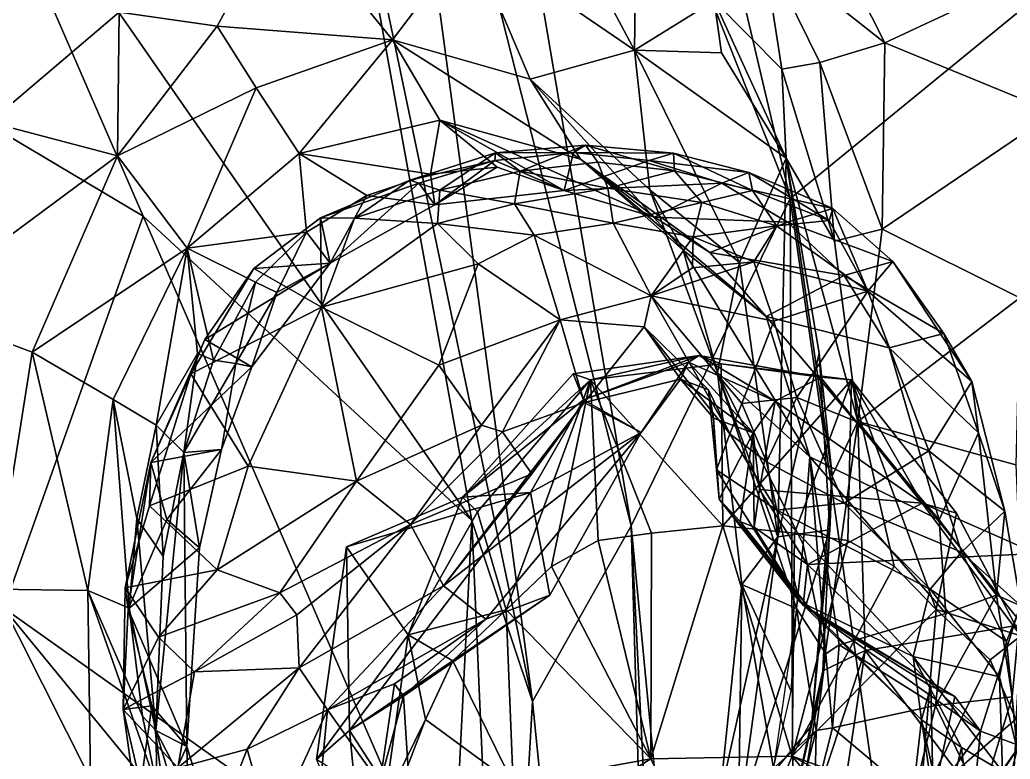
# Model space of a CAD drawing. Extents: x -0.26 to 0.26, y -1.1 to 1.11.
# Drawn here: x -0.1791 to -0.0739, y -0.3245 to -0.246 of the extents above; entities that cross this region are included whole.
import ezdxf

# ---------------------------------------------------------------- set-up
doc = ezdxf.new("R2010")
doc.units = 0
doc.layers.add('ZEBRA$LWO', color=1, linetype='CONTINUOUS')

msp = doc.modelspace()

# ---------------------------------------------------------------- linework, layer by layer
at = {"layer": 'ZEBRA$LWO'}
for points in [[(-0.1259, -0.14325, 1.35387), (-0.13713, -0.1644, 1.34112), (-0.09725, -0.26495, 1.44835)], [(-0.1259, -0.14325, 1.35387), (-0.09725, -0.26495, 1.44835), (-0.06775, -0.24082, 1.46957)], [(-0.13713, -0.1644, 1.34112), (-0.14169, -0.19145, 1.33136), (-0.11416, -0.29972, 1.4309)], [(-0.13713, -0.1644, 1.34112), (-0.11416, -0.29972, 1.4309), (-0.09725, -0.26495, 1.44835)], [(-0.14169, -0.19145, 1.33136), (-0.14702, -0.21157, 1.31313), (-0.12464, -0.31839, 1.40426)], [(-0.14169, -0.19145, 1.33136), (-0.12464, -0.31839, 1.40426), (-0.11416, -0.29972, 1.4309)], [(-0.14702, -0.21157, 1.31313), (-0.18685, -0.21894, 1.29084), (-0.13109, -0.29916, 1.35952)], [(-0.14702, -0.21157, 1.31313), (-0.13109, -0.29916, 1.35952), (-0.12464, -0.31839, 1.40426)], [(-0.16602, -0.26683, 1.31209), (-0.18685, -0.21894, 1.29084), (-0.21158, -0.2397, 1.25019)], [(-0.18685, -0.21894, 1.29084), (-0.16602, -0.26683, 1.31209), (-0.13109, -0.29916, 1.35952)], [(-0.11379, -0.24917, 0.72144), (-0.13129, -0.23722, 0.71954), (-0.12416, -0.22975, 0.75515)], [(-0.12416, -0.22975, 0.75515), (-0.11359, -0.23335, 0.77129), (-0.11379, -0.24917, 0.72144)], [(-0.11359, -0.23335, 0.77129), (-0.10531, -0.24394, 0.77167), (-0.11379, -0.24917, 0.72144)], [(-0.15815, -0.24664, 0.6802), (-0.16857, -0.24516, 0.72947), (-0.15118, -0.23379, 0.72162)], [(-0.13952, -0.24808, 0.65098), (-0.15815, -0.24664, 0.6802), (-0.15118, -0.23379, 0.72162)], [(-0.13952, -0.24808, 0.65098), (-0.15118, -0.23379, 0.72162), (-0.13129, -0.23722, 0.71954)], [(-0.10014, -0.23818, 0.80098), (-0.09423, -0.23445, 0.81386), (-0.08718, -0.2484, 0.81565)], [(-0.09423, -0.23445, 0.81386), (-0.06714, -0.23901, 0.82995), (-0.08718, -0.2484, 0.81565)], [(-0.13129, -0.23722, 0.71954), (-0.12487, -0.25227, 0.64643), (-0.13952, -0.24808, 0.65098)], [(-0.12487, -0.25227, 0.64643), (-0.13129, -0.23722, 0.71954), (-0.11379, -0.24917, 0.72144)], [(-0.18191, -0.23843, 0.77244), (-0.16857, -0.24516, 0.72947), (-0.18236, -0.25684, 0.73417)], [(-0.10531, -0.24394, 0.77167), (-0.10014, -0.23818, 0.80098), (-0.09814, -0.25122, 0.78751)], [(-0.0941, -0.25049, 0.8024), (-0.10014, -0.23818, 0.80098), (-0.08718, -0.2484, 0.81565)], [(-0.10014, -0.23818, 0.80098), (-0.0941, -0.25049, 0.8024), (-0.09814, -0.25122, 0.78751)], [(-0.16602, -0.26683, 1.31209), (-0.21158, -0.2397, 1.25019), (-0.18084, -0.30849, 1.3135)], [(-0.06714, -0.23901, 0.82995), (-0.06913, -0.25581, 0.82866), (-0.08718, -0.2484, 0.81565)], [(-0.09725, -0.26495, 1.44835), (-0.06584, -0.48381, 1.64517), (-0.06775, -0.24082, 1.46957)], [(-0.10531, -0.24394, 0.77167), (-0.10454, -0.24945, 0.76048), (-0.11379, -0.24917, 0.72144)], [(-0.09767, -0.26066, 0.77508), (-0.10531, -0.24394, 0.77167), (-0.09814, -0.25122, 0.78751)], [(-0.09767, -0.26066, 0.77508), (-0.10454, -0.24945, 0.76048), (-0.10531, -0.24394, 0.77167)], [(-0.16874, -0.2604, 0.66781), (-0.18236, -0.25684, 0.73417), (-0.16857, -0.24516, 0.72947)], [(-0.16857, -0.24516, 0.72947), (-0.15815, -0.24664, 0.6802), (-0.16874, -0.2604, 0.66781)], [(-0.15815, -0.24664, 0.6802), (-0.15402, -0.25319, 0.64267), (-0.16874, -0.2604, 0.66781)], [(-0.15402, -0.25319, 0.64267), (-0.15815, -0.24664, 0.6802), (-0.13952, -0.24808, 0.65098)], [(-0.14943, -0.26016, 0.58884), (-0.15402, -0.25319, 0.64267), (-0.13952, -0.24808, 0.65098)], [(-0.13449, -0.25662, 0.5884), (-0.14943, -0.26016, 0.58884), (-0.13952, -0.24808, 0.65098)], [(-0.11954, -0.26077, 0.58486), (-0.13449, -0.25662, 0.5884), (-0.13952, -0.24808, 0.65098)], [(-0.12487, -0.25227, 0.64643), (-0.11954, -0.26077, 0.58486), (-0.13952, -0.24808, 0.65098)], [(-0.08748, -0.26821, 0.81025), (-0.0941, -0.25049, 0.8024), (-0.08718, -0.2484, 0.81565)], [(-0.06913, -0.25581, 0.82866), (-0.08748, -0.26821, 0.81025), (-0.08718, -0.2484, 0.81565)], [(-0.11216, -0.26401, 0.64503), (-0.12487, -0.25227, 0.64643), (-0.11379, -0.24917, 0.72144)], [(-0.11216, -0.26401, 0.64503), (-0.11379, -0.24917, 0.72144), (-0.10263, -0.27176, 0.72233)], [(-0.09767, -0.26066, 0.77508), (-0.10263, -0.27176, 0.72233), (-0.11379, -0.24917, 0.72144)], [(-0.10454, -0.24945, 0.76048), (-0.09767, -0.26066, 0.77508), (-0.11379, -0.24917, 0.72144)], [(-0.0941, -0.25049, 0.8024), (-0.09252, -0.26948, 0.79633), (-0.09814, -0.25122, 0.78751)], [(-0.0941, -0.25049, 0.8024), (-0.08748, -0.26821, 0.81025), (-0.09252, -0.26948, 0.79633)], [(-0.09252, -0.26948, 0.79633), (-0.09767, -0.26066, 0.77508), (-0.09814, -0.25122, 0.78751)], [(-0.12487, -0.25227, 0.64643), (-0.11216, -0.26401, 0.64503), (-0.10863, -0.27043, 0.58745)], [(-0.10863, -0.27043, 0.58745), (-0.11954, -0.26077, 0.58486), (-0.12487, -0.25227, 0.64643)], [(-0.16133, -0.27022, 0.59004), (-0.16874, -0.2604, 0.66781), (-0.15402, -0.25319, 0.64267)], [(-0.15402, -0.25319, 0.64267), (-0.14943, -0.26016, 0.58884), (-0.16133, -0.27022, 0.59004)], [(-0.08748, -0.26821, 0.81025), (-0.06913, -0.25581, 0.82866), (-0.07282, -0.2755, 0.82528)], [(-0.19052, -0.27652, 0.73907), (-0.18236, -0.25684, 0.73417), (-0.16874, -0.2604, 0.66781)], [(-0.13548, -0.26236, 0.51814), (-0.14943, -0.26016, 0.58884), (-0.13449, -0.25662, 0.5884)], [(-0.13548, -0.26236, 0.51814), (-0.13449, -0.25662, 0.5884), (-0.12838, -0.26161, 0.51801)], [(-0.12126, -0.26408, 0.50045), (-0.13449, -0.25662, 0.5884), (-0.11167, -0.26692, 0.49999)], [(-0.13449, -0.25662, 0.5884), (-0.12126, -0.26408, 0.50045), (-0.12838, -0.26161, 0.51801)], [(-0.13449, -0.25662, 0.5884), (-0.11954, -0.26077, 0.58486), (-0.11167, -0.26692, 0.49999)], [(-0.11899, -0.25928, 0.44601), (-0.12857, -0.26008, 0.44645), (-0.12026, -0.26007, 0.4721)], [(-0.12594, -0.26205, 0.42044), (-0.12857, -0.26008, 0.44645), (-0.11899, -0.25928, 0.44601)], [(-0.12594, -0.26205, 0.42044), (-0.11899, -0.25928, 0.44601), (-0.1177, -0.26109, 0.42005)], [(-0.10966, -0.26012, 0.44785), (-0.11899, -0.25928, 0.44601), (-0.12026, -0.26007, 0.4721)], [(-0.11899, -0.25928, 0.44601), (-0.10955, -0.262, 0.42168), (-0.1177, -0.26109, 0.42005)], [(-0.11899, -0.25928, 0.44601), (-0.10966, -0.26012, 0.44785), (-0.10955, -0.262, 0.42168)], [(-0.16874, -0.2604, 0.66781), (-0.17781, -0.28128, 0.67612), (-0.19052, -0.27652, 0.73907)], [(-0.17781, -0.28128, 0.67612), (-0.16874, -0.2604, 0.66781), (-0.16133, -0.27022, 0.59004)], [(-0.14943, -0.26016, 0.58884), (-0.14866, -0.26851, 0.51901), (-0.16133, -0.27022, 0.59004)], [(-0.14866, -0.26851, 0.51901), (-0.14943, -0.26016, 0.58884), (-0.14226, -0.26463, 0.51846)], [(-0.14943, -0.26016, 0.58884), (-0.13548, -0.26236, 0.51814), (-0.14226, -0.26463, 0.51846)], [(-0.13768, -0.263, 0.44768), (-0.12857, -0.26008, 0.44645), (-0.13448, -0.26405, 0.42115)], [(-0.13768, -0.263, 0.44768), (-0.12863, -0.26091, 0.47336), (-0.12857, -0.26008, 0.44645)], [(-0.12863, -0.26091, 0.47336), (-0.13768, -0.263, 0.44768), (-0.13673, -0.26333, 0.47455)], [(-0.135, -0.26563, 0.49999), (-0.12863, -0.26091, 0.47336), (-0.13673, -0.26333, 0.47455)], [(-0.12863, -0.26091, 0.47336), (-0.135, -0.26563, 0.49999), (-0.12126, -0.26408, 0.50045)], [(-0.12857, -0.26008, 0.44645), (-0.12594, -0.26205, 0.42044), (-0.13448, -0.26405, 0.42115)], [(-0.12857, -0.26008, 0.44645), (-0.12863, -0.26091, 0.47336), (-0.12026, -0.26007, 0.4721)], [(-0.12863, -0.26091, 0.47336), (-0.12126, -0.26408, 0.50045), (-0.12026, -0.26007, 0.4721)], [(-0.11662, -0.26386, 0.40627), (-0.12594, -0.26205, 0.42044), (-0.1177, -0.26109, 0.42005)], [(-0.12126, -0.26408, 0.50045), (-0.11224, -0.26091, 0.47339), (-0.12026, -0.26007, 0.4721)], [(-0.11224, -0.26091, 0.47339), (-0.12126, -0.26408, 0.50045), (-0.1045, -0.26333, 0.47455)], [(-0.11224, -0.26091, 0.47339), (-0.10966, -0.26012, 0.44785), (-0.12026, -0.26007, 0.4721)], [(-0.11954, -0.26077, 0.58486), (-0.10863, -0.27043, 0.58745), (-0.09981, -0.2775, 0.50281)], [(-0.10578, -0.2707, 0.50096), (-0.11954, -0.26077, 0.58486), (-0.09981, -0.2775, 0.50281)], [(-0.11954, -0.26077, 0.58486), (-0.10578, -0.2707, 0.50096), (-0.11167, -0.26692, 0.49999)], [(-0.10955, -0.262, 0.42168), (-0.11662, -0.26386, 0.40627), (-0.1177, -0.26109, 0.42005)], [(-0.10163, -0.26217, 0.44912), (-0.10966, -0.26012, 0.44785), (-0.11224, -0.26091, 0.47339)], [(-0.10163, -0.26217, 0.44912), (-0.11224, -0.26091, 0.47339), (-0.1045, -0.26333, 0.47455)], [(-0.10966, -0.26012, 0.44785), (-0.10163, -0.26217, 0.44912), (-0.10126, -0.26408, 0.42363)], [(-0.10955, -0.262, 0.42168), (-0.10966, -0.26012, 0.44785), (-0.10126, -0.26408, 0.42363)], [(-0.10263, -0.27176, 0.72233), (-0.09767, -0.26066, 0.77508), (-0.09857, -0.30091, 0.72476)], [(-0.09767, -0.26066, 0.77508), (-0.09415, -0.2814, 0.77195), (-0.09857, -0.30091, 0.72476)], [(-0.09767, -0.26066, 0.77508), (-0.09252, -0.26948, 0.79633), (-0.09004, -0.28866, 0.80525)], [(-0.09277, -0.29443, 0.79221), (-0.09767, -0.26066, 0.77508), (-0.09004, -0.28866, 0.80525)], [(-0.09415, -0.2814, 0.77195), (-0.09767, -0.26066, 0.77508), (-0.09277, -0.29443, 0.79221)], [(-0.135, -0.26563, 0.49999), (-0.13548, -0.26236, 0.51814), (-0.12838, -0.26161, 0.51801)], [(-0.12126, -0.26408, 0.50045), (-0.135, -0.26563, 0.49999), (-0.12838, -0.26161, 0.51801)], [(-0.12594, -0.26205, 0.42044), (-0.12654, -0.2655, 0.40529), (-0.13448, -0.26405, 0.42115)], [(-0.12594, -0.26205, 0.42044), (-0.11662, -0.26386, 0.40627), (-0.12654, -0.2655, 0.40529)], [(-0.11662, -0.26386, 0.40627), (-0.10955, -0.262, 0.42168), (-0.10664, -0.26539, 0.40676)], [(-0.10664, -0.26539, 0.40676), (-0.10955, -0.262, 0.42168), (-0.10126, -0.26408, 0.42363)], [(-0.13768, -0.263, 0.44768), (-0.14718, -0.26699, 0.45047), (-0.13673, -0.26333, 0.47455)], [(-0.14357, -0.26704, 0.42425), (-0.14718, -0.26699, 0.45047), (-0.13768, -0.263, 0.44768)], [(-0.14357, -0.26704, 0.42425), (-0.13768, -0.263, 0.44768), (-0.13448, -0.26405, 0.42115)], [(-0.13548, -0.26236, 0.51814), (-0.135, -0.26563, 0.49999), (-0.14226, -0.26463, 0.51846)], [(-0.09272, -0.26602, 0.45305), (-0.10163, -0.26217, 0.44912), (-0.1045, -0.26333, 0.47455)], [(-0.10163, -0.26217, 0.44912), (-0.0931, -0.26728, 0.42812), (-0.10126, -0.26408, 0.42363)], [(-0.10163, -0.26217, 0.44912), (-0.09272, -0.26602, 0.45305), (-0.0931, -0.26728, 0.42812)], [(-0.14718, -0.26699, 0.45047), (-0.14616, -0.27182, 0.50123), (-0.13673, -0.26333, 0.47455)], [(-0.14616, -0.27182, 0.50123), (-0.135, -0.26563, 0.49999), (-0.13673, -0.26333, 0.47455)], [(-0.13473, -0.26759, 0.40714), (-0.14357, -0.26704, 0.42425), (-0.13448, -0.26405, 0.42115)], [(-0.12654, -0.2655, 0.40529), (-0.13473, -0.26759, 0.40714), (-0.13448, -0.26405, 0.42115)], [(-0.12654, -0.2655, 0.40529), (-0.11662, -0.26386, 0.40627), (-0.11606, -0.26758, 0.39221)], [(-0.12126, -0.26408, 0.50045), (-0.11167, -0.26692, 0.49999), (-0.1045, -0.26333, 0.47455)], [(-0.11662, -0.26386, 0.40627), (-0.10664, -0.26539, 0.40676), (-0.11606, -0.26758, 0.39221)], [(-0.10863, -0.27043, 0.58745), (-0.11216, -0.26401, 0.64503), (-0.10498, -0.28343, 0.63818)], [(-0.10263, -0.27176, 0.72233), (-0.10498, -0.28343, 0.63818), (-0.11216, -0.26401, 0.64503)], [(-0.11167, -0.26692, 0.49999), (-0.09752, -0.26748, 0.47681), (-0.1045, -0.26333, 0.47455)], [(-0.09869, -0.26784, 0.40977), (-0.10664, -0.26539, 0.40676), (-0.10126, -0.26408, 0.42363)], [(-0.09752, -0.26748, 0.47681), (-0.09272, -0.26602, 0.45305), (-0.1045, -0.26333, 0.47455)], [(-0.0931, -0.26728, 0.42812), (-0.09869, -0.26784, 0.40977), (-0.10126, -0.26408, 0.42363)], [(-0.14616, -0.27182, 0.50123), (-0.14866, -0.26851, 0.51901), (-0.14226, -0.26463, 0.51846)], [(-0.135, -0.26563, 0.49999), (-0.14616, -0.27182, 0.50123), (-0.14226, -0.26463, 0.51846)], [(-0.11416, -0.29972, 1.4309), (-0.09626, -0.48663, 1.61073), (-0.09725, -0.26495, 1.44835)], [(-0.06584, -0.48381, 1.64517), (-0.09725, -0.26495, 1.44835), (-0.09626, -0.48663, 1.61073)], [(-0.12445, -0.26885, 0.39111), (-0.13473, -0.26759, 0.40714), (-0.12654, -0.2655, 0.40529)], [(-0.12445, -0.26885, 0.39111), (-0.12654, -0.2655, 0.40529), (-0.11606, -0.26758, 0.39221)], [(-0.10664, -0.26539, 0.40676), (-0.10754, -0.26903, 0.39308), (-0.11606, -0.26758, 0.39221)], [(-0.09869, -0.26784, 0.40977), (-0.10754, -0.26903, 0.39308), (-0.10664, -0.26539, 0.40676)], [(-0.08634, -0.27166, 0.4552), (-0.09272, -0.26602, 0.45305), (-0.09752, -0.26748, 0.47681)], [(-0.0931, -0.26728, 0.42812), (-0.09272, -0.26602, 0.45305), (-0.08898, -0.27481, 0.42724)], [(-0.09272, -0.26602, 0.45305), (-0.08634, -0.27166, 0.4552), (-0.08898, -0.27481, 0.42724)], [(-0.13326, -0.34225, 1.35626), (-0.16602, -0.26683, 1.31209), (-0.18084, -0.30849, 1.3135)], [(-0.16602, -0.26683, 1.31209), (-0.13326, -0.34225, 1.35626), (-0.13109, -0.29916, 1.35952)], [(-0.15427, -0.27237, 0.45161), (-0.14718, -0.26699, 0.45047), (-0.14707, -0.27648, 0.42314)], [(-0.15427, -0.27237, 0.45161), (-0.14616, -0.27182, 0.50123), (-0.14718, -0.26699, 0.45047)], [(-0.14718, -0.26699, 0.45047), (-0.14357, -0.26704, 0.42425), (-0.14707, -0.27648, 0.42314)], [(-0.13473, -0.26759, 0.40714), (-0.14707, -0.27648, 0.42314), (-0.14357, -0.26704, 0.42425)], [(-0.09752, -0.26748, 0.47681), (-0.11167, -0.26692, 0.49999), (-0.10578, -0.2707, 0.50096)], [(-0.09869, -0.26784, 0.40977), (-0.0931, -0.26728, 0.42812), (-0.08898, -0.27481, 0.42724)], [(-0.14707, -0.27648, 0.42314), (-0.13473, -0.26759, 0.40714), (-0.13041, -0.2719, 0.39489)], [(-0.13473, -0.26759, 0.40714), (-0.12445, -0.26885, 0.39111), (-0.13041, -0.2719, 0.39489)], [(-0.11203, -0.27529, 0.37458), (-0.12445, -0.26885, 0.39111), (-0.11606, -0.26758, 0.39221)], [(-0.10754, -0.26903, 0.39308), (-0.11203, -0.27529, 0.37458), (-0.11606, -0.26758, 0.39221)], [(-0.10754, -0.26903, 0.39308), (-0.09869, -0.26784, 0.40977), (-0.10111, -0.27168, 0.39646)], [(-0.09752, -0.26748, 0.47681), (-0.10578, -0.2707, 0.50096), (-0.0915, -0.27313, 0.47877)], [(-0.09869, -0.26784, 0.40977), (-0.08898, -0.27481, 0.42724), (-0.10111, -0.27168, 0.39646)], [(-0.08634, -0.27166, 0.4552), (-0.09752, -0.26748, 0.47681), (-0.0915, -0.27313, 0.47877)], [(-0.09252, -0.26948, 0.79633), (-0.08748, -0.26821, 0.81025), (-0.09004, -0.28866, 0.80525)], [(-0.08748, -0.26821, 0.81025), (-0.07282, -0.2755, 0.82528), (-0.09004, -0.28866, 0.80525)], [(-0.16133, -0.27022, 0.59004), (-0.14866, -0.26851, 0.51901), (-0.15409, -0.27384, 0.51987)], [(-0.14866, -0.26851, 0.51901), (-0.15182, -0.27493, 0.51079), (-0.15409, -0.27384, 0.51987)], [(-0.14866, -0.26851, 0.51901), (-0.14616, -0.27182, 0.50123), (-0.15182, -0.27493, 0.51079)], [(-0.12445, -0.26885, 0.39111), (-0.1217, -0.27786, 0.37234), (-0.13041, -0.2719, 0.39489)], [(-0.12445, -0.26885, 0.39111), (-0.11203, -0.27529, 0.37458), (-0.1217, -0.27786, 0.37234)], [(-0.10754, -0.26903, 0.39308), (-0.10761, -0.2723, 0.38341), (-0.11203, -0.27529, 0.37458)], [(-0.10761, -0.2723, 0.38341), (-0.10754, -0.26903, 0.39308), (-0.10111, -0.27168, 0.39646)], [(-0.16133, -0.27022, 0.59004), (-0.1692, -0.28631, 0.59918), (-0.17781, -0.28128, 0.67612)], [(-0.16464, -0.28904, 0.54961), (-0.1692, -0.28631, 0.59918), (-0.16133, -0.27022, 0.59004)], [(-0.16464, -0.28904, 0.54961), (-0.16133, -0.27022, 0.59004), (-0.16025, -0.28141, 0.53528)], [(-0.15856, -0.28213, 0.52135), (-0.16133, -0.27022, 0.59004), (-0.15409, -0.27384, 0.51987)], [(-0.15856, -0.28213, 0.52135), (-0.16025, -0.28141, 0.53528), (-0.16133, -0.27022, 0.59004)], [(-0.09981, -0.2775, 0.50281), (-0.10863, -0.27043, 0.58745), (-0.09516, -0.29242, 0.50909)], [(-0.10863, -0.27043, 0.58745), (-0.10498, -0.28343, 0.63818), (-0.09516, -0.29242, 0.50909)], [(-0.10578, -0.2707, 0.50096), (-0.09981, -0.2775, 0.50281), (-0.0915, -0.27313, 0.47877)], [(-0.16096, -0.28359, 0.43568), (-0.15427, -0.27237, 0.45161), (-0.14707, -0.27648, 0.42314)], [(-0.16096, -0.28359, 0.43568), (-0.15947, -0.27992, 0.45755), (-0.15427, -0.27237, 0.45161)], [(-0.15427, -0.27237, 0.45161), (-0.15947, -0.27992, 0.45755), (-0.14616, -0.27182, 0.50123)], [(-0.15947, -0.27992, 0.45755), (-0.15447, -0.28283, 0.50307), (-0.14616, -0.27182, 0.50123)], [(-0.15447, -0.28283, 0.50307), (-0.15182, -0.27493, 0.51079), (-0.14616, -0.27182, 0.50123)], [(-0.13458, -0.28265, 0.39973), (-0.14707, -0.27648, 0.42314), (-0.13041, -0.2719, 0.39489)], [(-0.1217, -0.27786, 0.37234), (-0.13458, -0.28265, 0.39973), (-0.13041, -0.2719, 0.39489)], [(-0.11203, -0.27529, 0.37458), (-0.10761, -0.2723, 0.38341), (-0.10111, -0.27168, 0.39646)], [(-0.09899, -0.27798, 0.39964), (-0.11203, -0.27529, 0.37458), (-0.10111, -0.27168, 0.39646)], [(-0.10498, -0.28343, 0.63818), (-0.10263, -0.27176, 0.72233), (-0.09857, -0.30091, 0.72476)], [(-0.08898, -0.27481, 0.42724), (-0.09899, -0.27798, 0.39964), (-0.10111, -0.27168, 0.39646)], [(-0.08092, -0.27928, 0.46069), (-0.08634, -0.27166, 0.4552), (-0.0915, -0.27313, 0.47877)], [(-0.08634, -0.27166, 0.4552), (-0.07792, -0.28438, 0.44222), (-0.08898, -0.27481, 0.42724)], [(-0.08634, -0.27166, 0.4552), (-0.08092, -0.27928, 0.46069), (-0.07792, -0.28438, 0.44222)], [(-0.09981, -0.2775, 0.50281), (-0.08673, -0.28082, 0.48045), (-0.0915, -0.27313, 0.47877)], [(-0.08673, -0.28082, 0.48045), (-0.08092, -0.27928, 0.46069), (-0.0915, -0.27313, 0.47877)], [(-0.15618, -0.28249, 0.51221), (-0.15856, -0.28213, 0.52135), (-0.15409, -0.27384, 0.51987)], [(-0.15182, -0.27493, 0.51079), (-0.15618, -0.28249, 0.51221), (-0.15409, -0.27384, 0.51987)], [(-0.15182, -0.27493, 0.51079), (-0.15447, -0.28283, 0.50307), (-0.15618, -0.28249, 0.51221)], [(-0.1217, -0.27786, 0.37234), (-0.11203, -0.27529, 0.37458), (-0.11277, -0.27858, 0.34117)], [(-0.11277, -0.27858, 0.34117), (-0.11203, -0.27529, 0.37458), (-0.10366, -0.28996, 0.37875)], [(-0.11203, -0.27529, 0.37458), (-0.09899, -0.27798, 0.39964), (-0.1024, -0.28672, 0.39169)], [(-0.1024, -0.28672, 0.39169), (-0.10366, -0.28996, 0.37875), (-0.11203, -0.27529, 0.37458)], [(-0.09899, -0.27798, 0.39964), (-0.08898, -0.27481, 0.42724), (-0.09652, -0.28609, 0.40425)], [(-0.0825, -0.29178, 0.42695), (-0.09652, -0.28609, 0.40425), (-0.08898, -0.27481, 0.42724)], [(-0.07282, -0.2755, 0.82528), (-0.07324, -0.29326, 0.83095), (-0.09004, -0.28866, 0.80525)], [(-0.0825, -0.29178, 0.42695), (-0.08898, -0.27481, 0.42724), (-0.07792, -0.28438, 0.44222)], [(-0.19052, -0.27652, 0.73907), (-0.17781, -0.28128, 0.67612), (-0.18181, -0.30645, 0.68512)], [(-0.14707, -0.27648, 0.42314), (-0.15485, -0.29341, 0.42164), (-0.16096, -0.28359, 0.43568)], [(-0.14334, -0.29499, 0.40708), (-0.15485, -0.29341, 0.42164), (-0.14707, -0.27648, 0.42314)], [(-0.14334, -0.29499, 0.40708), (-0.14707, -0.27648, 0.42314), (-0.13458, -0.28265, 0.39973)], [(-0.13458, -0.28265, 0.39973), (-0.1217, -0.27786, 0.37234), (-0.13006, -0.28902, 0.3895)], [(-0.12782, -0.28974, 0.37803), (-0.13006, -0.28902, 0.3895), (-0.1217, -0.27786, 0.37234)], [(-0.1217, -0.27786, 0.37234), (-0.11915, -0.28663, 0.33576), (-0.12782, -0.28974, 0.37803)], [(-0.11277, -0.27858, 0.34117), (-0.11915, -0.28663, 0.33576), (-0.1217, -0.27786, 0.37234)], [(-0.08673, -0.28082, 0.48045), (-0.09981, -0.2775, 0.50281), (-0.0814, -0.2991, 0.48422)], [(-0.09981, -0.2775, 0.50281), (-0.09516, -0.29242, 0.50909), (-0.0814, -0.2991, 0.48422)], [(-0.11915, -0.28663, 0.33576), (-0.11277, -0.27858, 0.34117), (-0.10889, -0.28416, 0.29558)], [(-0.11277, -0.27858, 0.34117), (-0.10592, -0.28528, 0.34181), (-0.10889, -0.28416, 0.29558)], [(-0.10366, -0.28996, 0.37875), (-0.10592, -0.28528, 0.34181), (-0.11277, -0.27858, 0.34117)], [(-0.1024, -0.28672, 0.39169), (-0.09899, -0.27798, 0.39964), (-0.09652, -0.28609, 0.40425)], [(-0.16522, -0.29299, 0.45932), (-0.15947, -0.27992, 0.45755), (-0.16096, -0.28359, 0.43568)], [(-0.16522, -0.29299, 0.45932), (-0.15447, -0.28283, 0.50307), (-0.15947, -0.27992, 0.45755)], [(-0.07721, -0.28985, 0.46239), (-0.08092, -0.27928, 0.46069), (-0.08673, -0.28082, 0.48045)], [(-0.08092, -0.27928, 0.46069), (-0.07721, -0.28985, 0.46239), (-0.07792, -0.28438, 0.44222)], [(-0.07721, -0.28985, 0.46239), (-0.08673, -0.28082, 0.48045), (-0.0814, -0.2991, 0.48422)], [(-0.17192, -0.3066, 0.60038), (-0.18181, -0.30645, 0.68512), (-0.17781, -0.28128, 0.67612)], [(-0.17781, -0.28128, 0.67612), (-0.1692, -0.28631, 0.59918), (-0.17192, -0.3066, 0.60038)], [(-0.16464, -0.28904, 0.54961), (-0.16025, -0.28141, 0.53528), (-0.1617, -0.29195, 0.52413)], [(-0.16025, -0.28141, 0.53528), (-0.15856, -0.28213, 0.52135), (-0.1617, -0.29195, 0.52413)], [(-0.1617, -0.29195, 0.52413), (-0.15856, -0.28213, 0.52135), (-0.15618, -0.28249, 0.51221)], [(-0.12032, -0.28358, 0.16524), (-0.11922, -0.28633, 0.19887), (-0.10691, -0.28164, 0.16515)], [(-0.11847, -0.28423, 0.13378), (-0.12032, -0.28358, 0.16524), (-0.10691, -0.28164, 0.16515)], [(-0.11922, -0.28633, 0.19887), (-0.10805, -0.28233, 0.19897), (-0.10691, -0.28164, 0.16515)], [(-0.10457, -0.28251, 0.13365), (-0.11847, -0.28423, 0.13378), (-0.10691, -0.28164, 0.16515)], [(-0.10805, -0.28233, 0.19897), (-0.09885, -0.28649, 0.19902), (-0.10691, -0.28164, 0.16515)], [(-0.10457, -0.28251, 0.13365), (-0.10691, -0.28164, 0.16515), (-0.09403, -0.28395, 0.16524)], [(-0.09885, -0.28649, 0.19902), (-0.09403, -0.28395, 0.16524), (-0.10691, -0.28164, 0.16515)], [(-0.09415, -0.2814, 0.77195), (-0.09302, -0.30015, 0.7783), (-0.09857, -0.30091, 0.72476)], [(-0.09415, -0.2814, 0.77195), (-0.09277, -0.29443, 0.79221), (-0.09302, -0.30015, 0.7783)], [(-0.15769, -0.29161, 0.50611), (-0.15447, -0.28283, 0.50307), (-0.16522, -0.29299, 0.45932)], [(-0.1617, -0.29195, 0.52413), (-0.15618, -0.28249, 0.51221), (-0.15769, -0.29161, 0.50611)], [(-0.15618, -0.28249, 0.51221), (-0.15447, -0.28283, 0.50307), (-0.15769, -0.29161, 0.50611)], [(-0.13006, -0.28902, 0.3895), (-0.14334, -0.29499, 0.40708), (-0.13458, -0.28265, 0.39973)], [(-0.10805, -0.28233, 0.19897), (-0.11922, -0.28633, 0.19887), (-0.11309, -0.28983, 0.24048)], [(-0.11847, -0.28423, 0.13378), (-0.10457, -0.28251, 0.13365), (-0.10442, -0.29974, 0.11911)], [(-0.11309, -0.28983, 0.24048), (-0.10889, -0.28416, 0.29558), (-0.10805, -0.28233, 0.19897)], [(-0.10805, -0.28233, 0.19897), (-0.10889, -0.28416, 0.29558), (-0.10119, -0.28986, 0.24432)], [(-0.10119, -0.28986, 0.24432), (-0.09885, -0.28649, 0.19902), (-0.10805, -0.28233, 0.19897)], [(-0.10457, -0.28251, 0.13365), (-0.09071, -0.28423, 0.13378), (-0.10442, -0.29974, 0.11911)], [(-0.09403, -0.28395, 0.16524), (-0.09071, -0.28423, 0.13378), (-0.10457, -0.28251, 0.13365)], [(-0.22607, -0.3305, 1.2354), (-0.14547, -0.35163, 1.29176), (-0.25156, -0.2835, 1.23046)], [(-0.18084, -0.30849, 1.3135), (-0.25156, -0.2835, 1.23046), (-0.14547, -0.35163, 1.29176)], [(-0.16536, -0.29762, 0.43974), (-0.16522, -0.29299, 0.45932), (-0.16096, -0.28359, 0.43568)], [(-0.15485, -0.29341, 0.42164), (-0.16536, -0.29762, 0.43974), (-0.16096, -0.28359, 0.43568)], [(-0.11922, -0.28633, 0.19887), (-0.12032, -0.28358, 0.16524), (-0.13206, -0.2967, 0.16601)], [(-0.12032, -0.28358, 0.16524), (-0.11847, -0.28423, 0.13378), (-0.13206, -0.2967, 0.16601)], [(-0.11847, -0.28423, 0.13378), (-0.13048, -0.29826, 0.13936), (-0.13206, -0.2967, 0.16601)], [(-0.13048, -0.29826, 0.13936), (-0.11847, -0.28423, 0.13378), (-0.12743, -0.30866, 0.12038)], [(-0.12743, -0.30866, 0.12038), (-0.11847, -0.28423, 0.13378), (-0.12262, -0.30405, 0.1185)], [(-0.11764, -0.30131, 0.1189), (-0.12262, -0.30405, 0.1185), (-0.11847, -0.28423, 0.13378)], [(-0.10889, -0.28416, 0.29558), (-0.11309, -0.28983, 0.24048), (-0.11915, -0.28663, 0.33576)], [(-0.10442, -0.29974, 0.11911), (-0.11197, -0.30053, 0.11868), (-0.11847, -0.28423, 0.13378)], [(-0.11764, -0.30131, 0.1189), (-0.11847, -0.28423, 0.13378), (-0.11197, -0.30053, 0.11868)], [(-0.10541, -0.28829, 0.30854), (-0.10119, -0.28986, 0.24432), (-0.10889, -0.28416, 0.29558)], [(-0.10592, -0.28528, 0.34181), (-0.10541, -0.28829, 0.30854), (-0.10889, -0.28416, 0.29558)], [(-0.10498, -0.28343, 0.63818), (-0.10237, -0.30598, 0.63801), (-0.09656, -0.30852, 0.55176)], [(-0.09656, -0.30852, 0.55176), (-0.09585, -0.30171, 0.53896), (-0.10498, -0.28343, 0.63818)], [(-0.09516, -0.29242, 0.50909), (-0.10498, -0.28343, 0.63818), (-0.09585, -0.30171, 0.53896)], [(-0.10237, -0.30598, 0.63801), (-0.10498, -0.28343, 0.63818), (-0.09857, -0.30091, 0.72476)], [(-0.10442, -0.29974, 0.11911), (-0.09071, -0.28423, 0.13378), (-0.09677, -0.3005, 0.11869)], [(-0.09403, -0.28395, 0.16524), (-0.09885, -0.28649, 0.19902), (-0.08321, -0.29734, 0.16602)], [(-0.09113, -0.30128, 0.1189), (-0.09677, -0.3005, 0.11869), (-0.09071, -0.28423, 0.13378)], [(-0.09071, -0.28423, 0.13378), (-0.09403, -0.28395, 0.16524), (-0.08321, -0.29734, 0.16602)], [(-0.09113, -0.30128, 0.1189), (-0.09071, -0.28423, 0.13378), (-0.08619, -0.30401, 0.11852)], [(-0.08174, -0.30862, 0.12034), (-0.08619, -0.30401, 0.11852), (-0.09071, -0.28423, 0.13378)], [(-0.09071, -0.28423, 0.13378), (-0.07957, -0.29839, 0.13936), (-0.08174, -0.30862, 0.12034)], [(-0.07957, -0.29839, 0.13936), (-0.09071, -0.28423, 0.13378), (-0.08321, -0.29734, 0.16602)], [(-0.10541, -0.28829, 0.30854), (-0.10592, -0.28528, 0.34181), (-0.10507, -0.29378, 0.34578)], [(-0.10507, -0.29378, 0.34578), (-0.10592, -0.28528, 0.34181), (-0.10366, -0.28996, 0.37875)], [(-0.07444, -0.29819, 0.44797), (-0.0825, -0.29178, 0.42695), (-0.07792, -0.28438, 0.44222)], [(-0.07721, -0.28985, 0.46239), (-0.07444, -0.29819, 0.44797), (-0.07792, -0.28438, 0.44222)], [(-0.17192, -0.3066, 0.60038), (-0.1692, -0.28631, 0.59918), (-0.1675, -0.30849, 0.55175)], [(-0.1675, -0.30849, 0.55175), (-0.1692, -0.28631, 0.59918), (-0.16668, -0.29895, 0.55074)], [(-0.16464, -0.28904, 0.54961), (-0.16668, -0.29895, 0.55074), (-0.1692, -0.28631, 0.59918)], [(-0.12485, -0.29621, 0.20049), (-0.11922, -0.28633, 0.19887), (-0.13206, -0.2967, 0.16601)], [(-0.11309, -0.28983, 0.24048), (-0.11922, -0.28633, 0.19887), (-0.12485, -0.29621, 0.20049)], [(-0.09652, -0.28609, 0.40425), (-0.09975, -0.29295, 0.39497), (-0.1024, -0.28672, 0.39169)], [(-0.09975, -0.29295, 0.39497), (-0.09652, -0.28609, 0.40425), (-0.09152, -0.29733, 0.40982)], [(-0.09652, -0.28609, 0.40425), (-0.0825, -0.29178, 0.42695), (-0.09152, -0.29733, 0.40982)], [(-0.11915, -0.28663, 0.33576), (-0.13411, -0.30611, 0.34126), (-0.12469, -0.29421, 0.34602)], [(-0.11915, -0.28663, 0.33576), (-0.11309, -0.28983, 0.24048), (-0.13411, -0.30611, 0.34126)], [(-0.11915, -0.28663, 0.33576), (-0.12469, -0.29421, 0.34602), (-0.12782, -0.28974, 0.37803)], [(-0.1024, -0.28672, 0.39169), (-0.09975, -0.29295, 0.39497), (-0.10366, -0.28996, 0.37875)], [(-0.10051, -0.29587, 0.19987), (-0.09885, -0.28649, 0.19902), (-0.10119, -0.28986, 0.24432)], [(-0.09885, -0.28649, 0.19902), (-0.10051, -0.29587, 0.19987), (-0.08321, -0.29734, 0.16602)], [(-0.10119, -0.28986, 0.24432), (-0.10541, -0.28829, 0.30854), (-0.10479, -0.29691, 0.30729)], [(-0.10507, -0.29378, 0.34578), (-0.10479, -0.29691, 0.30729), (-0.10541, -0.28829, 0.30854)], [(-0.16464, -0.28904, 0.54961), (-0.16388, -0.30295, 0.52767), (-0.16668, -0.29895, 0.55074)], [(-0.16388, -0.30295, 0.52767), (-0.16464, -0.28904, 0.54961), (-0.1617, -0.29195, 0.52413)], [(-0.14334, -0.29499, 0.40708), (-0.13006, -0.28902, 0.3895), (-0.13762, -0.2996, 0.38976)], [(-0.13762, -0.2996, 0.38976), (-0.13006, -0.28902, 0.3895), (-0.12782, -0.28974, 0.37803)], [(-0.09377, -0.31515, 0.79902), (-0.09277, -0.29443, 0.79221), (-0.09004, -0.28866, 0.80525)], [(-0.08928, -0.31299, 0.81737), (-0.09377, -0.31515, 0.79902), (-0.09004, -0.28866, 0.80525)], [(-0.07255, -0.31023, 0.83491), (-0.08928, -0.31299, 0.81737), (-0.09004, -0.28866, 0.80525)], [(-0.07324, -0.29326, 0.83095), (-0.07255, -0.31023, 0.83491), (-0.09004, -0.28866, 0.80525)], [(-0.13762, -0.2996, 0.38976), (-0.12782, -0.28974, 0.37803), (-0.12469, -0.29421, 0.34602)], [(-0.11309, -0.28983, 0.24048), (-0.1296, -0.30964, 0.26952), (-0.13411, -0.30611, 0.34126)], [(-0.11309, -0.28983, 0.24048), (-0.1228, -0.30711, 0.2374), (-0.1296, -0.30964, 0.26952)], [(-0.12485, -0.29621, 0.20049), (-0.1228, -0.30711, 0.2374), (-0.11309, -0.28983, 0.24048)], [(-0.10366, -0.28996, 0.37875), (-0.09868, -0.29807, 0.38247), (-0.10507, -0.29378, 0.34578)], [(-0.10257, -0.29929, 0.26888), (-0.10119, -0.28986, 0.24432), (-0.10479, -0.29691, 0.30729)], [(-0.09975, -0.29295, 0.39497), (-0.09868, -0.29807, 0.38247), (-0.10366, -0.28996, 0.37875)], [(-0.10257, -0.29929, 0.26888), (-0.10108, -0.29988, 0.23436), (-0.10119, -0.28986, 0.24432)], [(-0.10119, -0.28986, 0.24432), (-0.10108, -0.29988, 0.23436), (-0.10051, -0.29587, 0.19987)], [(-0.07531, -0.3071, 0.4703), (-0.07721, -0.28985, 0.46239), (-0.0814, -0.2991, 0.48422)], [(-0.07721, -0.28985, 0.46239), (-0.07531, -0.3071, 0.4703), (-0.07444, -0.29819, 0.44797)], [(-0.16349, -0.29908, 0.48442), (-0.15769, -0.29161, 0.50611), (-0.16522, -0.29299, 0.45932)], [(-0.16349, -0.29908, 0.48442), (-0.16004, -0.30208, 0.51047), (-0.15769, -0.29161, 0.50611)], [(-0.16004, -0.30208, 0.51047), (-0.1617, -0.29195, 0.52413), (-0.15769, -0.29161, 0.50611)], [(-0.16468, -0.32147, 0.53207), (-0.1617, -0.29195, 0.52413), (-0.16137, -0.32319, 0.51736)], [(-0.16388, -0.30295, 0.52767), (-0.1617, -0.29195, 0.52413), (-0.16468, -0.32147, 0.53207)], [(-0.1617, -0.29195, 0.52413), (-0.16004, -0.30208, 0.51047), (-0.16137, -0.32319, 0.51736)], [(-0.09585, -0.30171, 0.53896), (-0.09345, -0.31334, 0.5235), (-0.09516, -0.29242, 0.50909)], [(-0.09516, -0.29242, 0.50909), (-0.09345, -0.31334, 0.5235), (-0.09205, -0.31239, 0.51448)], [(-0.08069, -0.30907, 0.48677), (-0.09516, -0.29242, 0.50909), (-0.09205, -0.31239, 0.51448)], [(-0.09516, -0.29242, 0.50909), (-0.08069, -0.30907, 0.48677), (-0.0814, -0.2991, 0.48422)], [(-0.0825, -0.29178, 0.42695), (-0.07902, -0.30255, 0.43165), (-0.09152, -0.29733, 0.40982)], [(-0.0825, -0.29178, 0.42695), (-0.07444, -0.29819, 0.44797), (-0.07902, -0.30255, 0.43165)], [(-0.16522, -0.29299, 0.45932), (-0.16536, -0.29762, 0.43974), (-0.16794, -0.30634, 0.44644)], [(-0.16762, -0.30861, 0.4675), (-0.16522, -0.29299, 0.45932), (-0.16794, -0.30634, 0.44644)], [(-0.16349, -0.29908, 0.48442), (-0.16522, -0.29299, 0.45932), (-0.16762, -0.30861, 0.4675)], [(-0.15485, -0.29341, 0.42164), (-0.15817, -0.30441, 0.42517), (-0.16536, -0.29762, 0.43974)], [(-0.15817, -0.30441, 0.42517), (-0.15485, -0.29341, 0.42164), (-0.14334, -0.29499, 0.40708)], [(-0.09868, -0.29807, 0.38247), (-0.09975, -0.29295, 0.39497), (-0.09152, -0.29733, 0.40982)], [(-0.12469, -0.29421, 0.34602), (-0.13411, -0.30611, 0.34126), (-0.13762, -0.2996, 0.38976)], [(-0.10507, -0.29378, 0.34578), (-0.09625, -0.30779, 0.34546), (-0.10479, -0.29691, 0.30729)], [(-0.09868, -0.29807, 0.38247), (-0.09625, -0.30779, 0.34546), (-0.10507, -0.29378, 0.34578)], [(-0.09277, -0.29443, 0.79221), (-0.09496, -0.321, 0.78496), (-0.09302, -0.30015, 0.7783)], [(-0.09496, -0.321, 0.78496), (-0.09277, -0.29443, 0.79221), (-0.09377, -0.31515, 0.79902)], [(-0.15149, -0.30685, 0.4088), (-0.15817, -0.30441, 0.42517), (-0.14334, -0.29499, 0.40708)], [(-0.13762, -0.2996, 0.38976), (-0.15149, -0.30685, 0.4088), (-0.14334, -0.29499, 0.40708)], [(-0.12485, -0.29621, 0.20049), (-0.13206, -0.2967, 0.16601), (-0.14441, -0.30198, 0.16688)], [(-0.14409, -0.32149, 0.20474), (-0.12485, -0.29621, 0.20049), (-0.14441, -0.30198, 0.16688)], [(-0.13786, -0.31133, 0.14468), (-0.14441, -0.30198, 0.16688), (-0.13206, -0.2967, 0.16601)], [(-0.1228, -0.30711, 0.2374), (-0.12485, -0.29621, 0.20049), (-0.14409, -0.32149, 0.20474)], [(-0.13048, -0.29826, 0.13936), (-0.13786, -0.31133, 0.14468), (-0.13206, -0.2967, 0.16601)], [(-0.09539, -0.30386, 0.20252), (-0.10051, -0.29587, 0.19987), (-0.10108, -0.29988, 0.23436)], [(-0.10051, -0.29587, 0.19987), (-0.09539, -0.30386, 0.20252), (-0.08321, -0.29734, 0.16602)], [(-0.16536, -0.29762, 0.43974), (-0.15817, -0.30441, 0.42517), (-0.16794, -0.30634, 0.44644)], [(-0.09625, -0.30779, 0.34546), (-0.09488, -0.30888, 0.2787), (-0.10479, -0.29691, 0.30729)], [(-0.10257, -0.29929, 0.26888), (-0.10479, -0.29691, 0.30729), (-0.09488, -0.30888, 0.2787)], [(-0.08235, -0.30645, 0.41331), (-0.09868, -0.29807, 0.38247), (-0.09152, -0.29733, 0.40982)], [(-0.09539, -0.30386, 0.20252), (-0.07106, -0.30267, 0.16689), (-0.08321, -0.29734, 0.16602)], [(-0.07902, -0.30255, 0.43165), (-0.08235, -0.30645, 0.41331), (-0.09152, -0.29733, 0.40982)], [(-0.07106, -0.30267, 0.16689), (-0.07272, -0.31141, 0.13992), (-0.08321, -0.29734, 0.16602)], [(-0.07272, -0.31141, 0.13992), (-0.07957, -0.29839, 0.13936), (-0.08321, -0.29734, 0.16602)], [(-0.1675, -0.30849, 0.55175), (-0.16668, -0.29895, 0.55074), (-0.16468, -0.32147, 0.53207)], [(-0.16668, -0.29895, 0.55074), (-0.16388, -0.30295, 0.52767), (-0.16468, -0.32147, 0.53207)], [(-0.13786, -0.31133, 0.14468), (-0.13048, -0.29826, 0.13936), (-0.12743, -0.30866, 0.12038)], [(-0.08235, -0.30645, 0.41331), (-0.08416, -0.31364, 0.38519), (-0.09868, -0.29807, 0.38247)], [(-0.09868, -0.29807, 0.38247), (-0.08416, -0.31364, 0.38519), (-0.09625, -0.30779, 0.34546)], [(-0.07957, -0.29839, 0.13936), (-0.07272, -0.31141, 0.13992), (-0.08174, -0.30862, 0.12034)], [(-0.07902, -0.30255, 0.43165), (-0.07444, -0.29819, 0.44797), (-0.07273, -0.30825, 0.45413)], [(-0.07444, -0.29819, 0.44797), (-0.07531, -0.3071, 0.4703), (-0.07273, -0.30825, 0.45413)], [(-0.16762, -0.30861, 0.4675), (-0.16004, -0.30208, 0.51047), (-0.16349, -0.29908, 0.48442)], [(-0.15149, -0.30685, 0.4088), (-0.13762, -0.2996, 0.38976), (-0.1497, -0.3092, 0.3952)], [(-0.14944, -0.31484, 0.38024), (-0.1497, -0.3092, 0.3952), (-0.13762, -0.2996, 0.38976)], [(-0.13762, -0.2996, 0.38976), (-0.13411, -0.30611, 0.34126), (-0.14944, -0.31484, 0.38024)], [(-0.12781, -0.37394, 1.42102), (-0.13109, -0.29916, 1.35952), (-0.13326, -0.34225, 1.35626)], [(-0.13109, -0.29916, 1.35952), (-0.12781, -0.37394, 1.42102), (-0.12464, -0.31839, 1.40426)], [(-0.12464, -0.31839, 1.40426), (-0.10911, -0.47246, 1.54021), (-0.11416, -0.29972, 1.4309)], [(-0.10911, -0.47246, 1.54021), (-0.10531, -0.47664, 1.57151), (-0.11416, -0.29972, 1.4309)], [(-0.09626, -0.48663, 1.61073), (-0.11416, -0.29972, 1.4309), (-0.10531, -0.47664, 1.57151)], [(-0.09702, -0.32423, 0.093), (-0.11204, -0.32451, 0.09282), (-0.10442, -0.29974, 0.11911)], [(-0.10442, -0.29974, 0.11911), (-0.11204, -0.32451, 0.09282), (-0.11197, -0.30053, 0.11868)], [(-0.10442, -0.29974, 0.11911), (-0.09677, -0.3005, 0.11869), (-0.09702, -0.32423, 0.093)], [(-0.10257, -0.29929, 0.26888), (-0.09488, -0.30888, 0.2787), (-0.09587, -0.30818, 0.23736)], [(-0.09587, -0.30818, 0.23736), (-0.10108, -0.29988, 0.23436), (-0.10257, -0.29929, 0.26888)], [(-0.09587, -0.30818, 0.23736), (-0.09539, -0.30386, 0.20252), (-0.10108, -0.29988, 0.23436)], [(-0.07531, -0.3071, 0.4703), (-0.0814, -0.2991, 0.48422), (-0.08069, -0.30907, 0.48677)], [(-0.11764, -0.30131, 0.1189), (-0.11197, -0.30053, 0.11868), (-0.11204, -0.32451, 0.09282)], [(-0.10472, -0.32861, 0.64473), (-0.10237, -0.30598, 0.63801), (-0.09857, -0.30091, 0.72476)], [(-0.10259, -0.3303, 0.72662), (-0.10472, -0.32861, 0.64473), (-0.09857, -0.30091, 0.72476)], [(-0.10259, -0.3303, 0.72662), (-0.09857, -0.30091, 0.72476), (-0.09302, -0.30015, 0.7783)], [(-0.09302, -0.30015, 0.7783), (-0.09496, -0.321, 0.78496), (-0.10259, -0.3303, 0.72662)], [(-0.09113, -0.30128, 0.1189), (-0.09702, -0.32423, 0.093), (-0.09677, -0.3005, 0.11869)], [(-0.16004, -0.30208, 0.51047), (-0.16762, -0.30861, 0.4675), (-0.16137, -0.32319, 0.51736)], [(-0.14441, -0.30198, 0.16688), (-0.13786, -0.31133, 0.14468), (-0.14759, -0.32456, 0.16805)], [(-0.14441, -0.30198, 0.16688), (-0.14759, -0.32456, 0.16805), (-0.14409, -0.32149, 0.20474)], [(-0.12262, -0.30405, 0.1185), (-0.11764, -0.30131, 0.1189), (-0.11204, -0.32451, 0.09282)], [(-0.09113, -0.30128, 0.1189), (-0.08619, -0.30401, 0.11852), (-0.09702, -0.32423, 0.093)], [(-0.09585, -0.30171, 0.53896), (-0.09656, -0.30852, 0.55176), (-0.09345, -0.31334, 0.5235)], [(-0.07106, -0.30267, 0.16689), (-0.09539, -0.30386, 0.20252), (-0.07701, -0.32156, 0.20531)], [(-0.08235, -0.30645, 0.41331), (-0.07902, -0.30255, 0.43165), (-0.07424, -0.31202, 0.43629)], [(-0.07424, -0.31202, 0.43629), (-0.07902, -0.30255, 0.43165), (-0.07273, -0.30825, 0.45413)], [(-0.07701, -0.32156, 0.20531), (-0.06811, -0.32484, 0.16807), (-0.07106, -0.30267, 0.16689)], [(-0.12743, -0.30866, 0.12038), (-0.12262, -0.30405, 0.1185), (-0.11204, -0.32451, 0.09282)], [(-0.08174, -0.30862, 0.12034), (-0.09702, -0.32423, 0.093), (-0.08619, -0.30401, 0.11852)], [(-0.07701, -0.32156, 0.20531), (-0.09539, -0.30386, 0.20252), (-0.09587, -0.30818, 0.23736)], [(-0.15817, -0.30441, 0.42517), (-0.16439, -0.31156, 0.42951), (-0.16794, -0.30634, 0.44644)], [(-0.15149, -0.30685, 0.4088), (-0.16439, -0.31156, 0.42951), (-0.15817, -0.30441, 0.42517)], [(-0.16814, -0.31924, 0.45036), (-0.16762, -0.30861, 0.4675), (-0.16794, -0.30634, 0.44644)], [(-0.16439, -0.31156, 0.42951), (-0.16814, -0.31924, 0.45036), (-0.16794, -0.30634, 0.44644)], [(-0.13411, -0.30611, 0.34126), (-0.14644, -0.31928, 0.33639), (-0.14944, -0.31484, 0.38024)], [(-0.13411, -0.30611, 0.34126), (-0.1296, -0.30964, 0.26952), (-0.14644, -0.31928, 0.33639)], [(-0.10472, -0.32861, 0.64473), (-0.10266, -0.32607, 0.60158), (-0.10237, -0.30598, 0.63801)], [(-0.10237, -0.30598, 0.63801), (-0.10266, -0.32607, 0.60158), (-0.099, -0.32548, 0.55293)], [(-0.099, -0.32548, 0.55293), (-0.09715, -0.3173, 0.55249), (-0.10237, -0.30598, 0.63801)], [(-0.09715, -0.3173, 0.55249), (-0.09656, -0.30852, 0.55176), (-0.10237, -0.30598, 0.63801)], [(-0.17161, -0.32666, 0.62049), (-0.18011, -0.33171, 0.68838), (-0.18181, -0.30645, 0.68512)], [(-0.17192, -0.3066, 0.60038), (-0.17161, -0.32666, 0.62049), (-0.18181, -0.30645, 0.68512)], [(-0.16454, -0.32755, 0.54148), (-0.17192, -0.3066, 0.60038), (-0.16609, -0.31996, 0.5414)], [(-0.1675, -0.30849, 0.55175), (-0.16609, -0.31996, 0.5414), (-0.17192, -0.3066, 0.60038)], [(-0.16454, -0.32755, 0.54148), (-0.17161, -0.32666, 0.62049), (-0.17192, -0.3066, 0.60038)], [(-0.16439, -0.31156, 0.42951), (-0.15149, -0.30685, 0.4088), (-0.16057, -0.31524, 0.41164)], [(-0.15149, -0.30685, 0.4088), (-0.1497, -0.3092, 0.3952), (-0.16057, -0.31524, 0.41164)], [(-0.14409, -0.32149, 0.20474), (-0.13835, -0.31785, 0.23941), (-0.1228, -0.30711, 0.2374)], [(-0.1296, -0.30964, 0.26952), (-0.1228, -0.30711, 0.2374), (-0.13835, -0.31785, 0.23941)], [(-0.08416, -0.31364, 0.38519), (-0.08235, -0.30645, 0.41331), (-0.07499, -0.3158, 0.41775)], [(-0.08235, -0.30645, 0.41331), (-0.07424, -0.31202, 0.43629), (-0.07499, -0.3158, 0.41775)], [(-0.08178, -0.31883, 0.49131), (-0.07531, -0.3071, 0.4703), (-0.08069, -0.30907, 0.48677)], [(-0.07531, -0.3071, 0.4703), (-0.08178, -0.31883, 0.49131), (-0.07365, -0.3179, 0.46156)], [(-0.07531, -0.3071, 0.4703), (-0.07365, -0.3179, 0.46156), (-0.07273, -0.30825, 0.45413)], [(-0.08329, -0.32035, 0.34464), (-0.09625, -0.30779, 0.34546), (-0.08416, -0.31364, 0.38519)], [(-0.09488, -0.30888, 0.2787), (-0.09625, -0.30779, 0.34546), (-0.08329, -0.32035, 0.34464)], [(-0.09587, -0.30818, 0.23736), (-0.09488, -0.30888, 0.2787), (-0.07974, -0.31786, 0.24055)], [(-0.09587, -0.30818, 0.23736), (-0.07974, -0.31786, 0.24055), (-0.07701, -0.32156, 0.20531)], [(-0.07365, -0.3179, 0.46156), (-0.07424, -0.31202, 0.43629), (-0.07273, -0.30825, 0.45413)], [(-0.13326, -0.34225, 1.35626), (-0.18084, -0.30849, 1.3135), (-0.14547, -0.35163, 1.29176)], [(-0.16814, -0.31924, 0.45036), (-0.16511, -0.31887, 0.49186), (-0.16762, -0.30861, 0.4675)], [(-0.16762, -0.30861, 0.4675), (-0.16511, -0.31887, 0.49186), (-0.16137, -0.32319, 0.51736)], [(-0.16468, -0.32147, 0.53207), (-0.16609, -0.31996, 0.5414), (-0.1675, -0.30849, 0.55175)], [(-0.1497, -0.3092, 0.3952), (-0.14944, -0.31484, 0.38024), (-0.16057, -0.31524, 0.41164)], [(-0.12743, -0.30866, 0.12038), (-0.1331, -0.31407, 0.11947), (-0.13786, -0.31133, 0.14468)], [(-0.12743, -0.30866, 0.12038), (-0.12669, -0.32715, 0.09304), (-0.1331, -0.31407, 0.11947)], [(-0.12669, -0.32715, 0.09304), (-0.12743, -0.30866, 0.12038), (-0.11204, -0.32451, 0.09282)], [(-0.09449, -0.32148, 0.53229), (-0.09656, -0.30852, 0.55176), (-0.099, -0.32548, 0.55293)], [(-0.08341, -0.32913, 0.09419), (-0.09702, -0.32423, 0.093), (-0.08174, -0.30862, 0.12034)], [(-0.09656, -0.30852, 0.55176), (-0.09449, -0.32148, 0.53229), (-0.09345, -0.31334, 0.5235)], [(-0.08229, -0.31677, 0.27108), (-0.09488, -0.30888, 0.2787), (-0.08329, -0.32035, 0.34464)], [(-0.09488, -0.30888, 0.2787), (-0.08229, -0.31677, 0.27108), (-0.07974, -0.31786, 0.24055)], [(-0.08178, -0.31883, 0.49131), (-0.08069, -0.30907, 0.48677), (-0.09205, -0.31239, 0.51448)], [(-0.08174, -0.30862, 0.12034), (-0.07597, -0.31399, 0.11951), (-0.08341, -0.32913, 0.09419)], [(-0.08174, -0.30862, 0.12034), (-0.07272, -0.31141, 0.13992), (-0.07597, -0.31399, 0.11951)], [(-0.1296, -0.30964, 0.26952), (-0.1393, -0.31652, 0.26897), (-0.14644, -0.31928, 0.33639)], [(-0.1393, -0.31652, 0.26897), (-0.1296, -0.30964, 0.26952), (-0.13835, -0.31785, 0.23941)], [(-0.07255, -0.31023, 0.83491), (-0.0739, -0.3333, 0.84664), (-0.08928, -0.31299, 0.81737)], [(-0.0739, -0.3333, 0.84664), (-0.07255, -0.31023, 0.83491), (-0.04958, -0.33174, 0.85791)], [(-0.16814, -0.31924, 0.45036), (-0.16439, -0.31156, 0.42951), (-0.16057, -0.31524, 0.41164)], [(-0.13786, -0.31133, 0.14468), (-0.14038, -0.32917, 0.14506), (-0.14759, -0.32456, 0.16805)], [(-0.14038, -0.32917, 0.14506), (-0.13786, -0.31133, 0.14468), (-0.136, -0.32032, 0.12033)], [(-0.136, -0.32032, 0.12033), (-0.13786, -0.31133, 0.14468), (-0.1331, -0.31407, 0.11947)], [(-0.07325, -0.3203, 0.12032), (-0.07597, -0.31399, 0.11951), (-0.07272, -0.31141, 0.13992)], [(-0.09345, -0.31334, 0.5235), (-0.09275, -0.32122, 0.51713), (-0.09205, -0.31239, 0.51448)], [(-0.09275, -0.32122, 0.51713), (-0.08178, -0.31883, 0.49131), (-0.09205, -0.31239, 0.51448)], [(-0.07424, -0.31202, 0.43629), (-0.07312, -0.32347, 0.44238), (-0.07499, -0.3158, 0.41775)], [(-0.07424, -0.31202, 0.43629), (-0.07365, -0.3179, 0.46156), (-0.07312, -0.32347, 0.44238)], [(-0.09764, -0.33822, 0.81114), (-0.08928, -0.31299, 0.81737), (-0.09278, -0.33647, 0.83013)], [(-0.09764, -0.33822, 0.81114), (-0.09377, -0.31515, 0.79902), (-0.08928, -0.31299, 0.81737)], [(-0.09275, -0.32122, 0.51713), (-0.09345, -0.31334, 0.5235), (-0.09449, -0.32148, 0.53229)], [(-0.08928, -0.31299, 0.81737), (-0.0739, -0.3333, 0.84664), (-0.09278, -0.33647, 0.83013)], [(-0.07469, -0.32584, 0.42068), (-0.08416, -0.31364, 0.38519), (-0.07499, -0.3158, 0.41775)], [(-0.07469, -0.32584, 0.42068), (-0.07903, -0.3233, 0.38609), (-0.08416, -0.31364, 0.38519)], [(-0.08416, -0.31364, 0.38519), (-0.07903, -0.3233, 0.38609), (-0.08329, -0.32035, 0.34464)], [(-0.136, -0.32032, 0.12033), (-0.1331, -0.31407, 0.11947), (-0.12669, -0.32715, 0.09304)], [(-0.07325, -0.3203, 0.12032), (-0.08341, -0.32913, 0.09419), (-0.07597, -0.31399, 0.11951)], [(-0.16234, -0.32547, 0.41481), (-0.16814, -0.31924, 0.45036), (-0.16057, -0.31524, 0.41164)], [(-0.15497, -0.32347, 0.381), (-0.16234, -0.32547, 0.41481), (-0.14944, -0.31484, 0.38024)], [(-0.14944, -0.31484, 0.38024), (-0.16234, -0.32547, 0.41481), (-0.16057, -0.31524, 0.41164)], [(-0.15497, -0.32347, 0.381), (-0.14944, -0.31484, 0.38024), (-0.14644, -0.31928, 0.33639)], [(-0.09496, -0.321, 0.78496), (-0.09377, -0.31515, 0.79902), (-0.09963, -0.34142, 0.79135)], [(-0.09377, -0.31515, 0.79902), (-0.09764, -0.33822, 0.81114), (-0.09963, -0.34142, 0.79135)], [(-0.07312, -0.32347, 0.44238), (-0.07469, -0.32584, 0.42068), (-0.07499, -0.3158, 0.41775)], [(-0.14086, -0.32713, 0.26994), (-0.14644, -0.31928, 0.33639), (-0.1393, -0.31652, 0.26897)], [(-0.14086, -0.32713, 0.26994), (-0.1393, -0.31652, 0.26897), (-0.13835, -0.31785, 0.23941)], [(-0.08229, -0.31677, 0.27108), (-0.08329, -0.32035, 0.34464), (-0.08206, -0.32853, 0.26269)], [(-0.08229, -0.31677, 0.27108), (-0.08206, -0.32853, 0.26269), (-0.07974, -0.31786, 0.24055)], [(-0.13745, -0.33172, 0.24001), (-0.13835, -0.31785, 0.23941), (-0.14409, -0.32149, 0.20474)], [(-0.13745, -0.33172, 0.24001), (-0.14086, -0.32713, 0.26994), (-0.13835, -0.31785, 0.23941)], [(-0.07701, -0.32156, 0.20531), (-0.07974, -0.31786, 0.24055), (-0.08206, -0.32853, 0.26269)], [(-0.07365, -0.3179, 0.46156), (-0.08178, -0.31883, 0.49131), (-0.07695, -0.32893, 0.46771)], [(-0.07312, -0.32347, 0.44238), (-0.07365, -0.3179, 0.46156), (-0.07695, -0.32893, 0.46771)], [(-0.16511, -0.31887, 0.49186), (-0.16814, -0.31924, 0.45036), (-0.16666, -0.32987, 0.46121)], [(-0.16511, -0.31887, 0.49186), (-0.16666, -0.32987, 0.46121), (-0.1638, -0.32848, 0.49487)], [(-0.1638, -0.32848, 0.49487), (-0.16137, -0.32319, 0.51736), (-0.16511, -0.31887, 0.49186)], [(-0.10911, -0.47246, 1.54021), (-0.12464, -0.31839, 1.40426), (-0.12781, -0.37394, 1.42102)], [(-0.08411, -0.32845, 0.49436), (-0.08178, -0.31883, 0.49131), (-0.09275, -0.32122, 0.51713)], [(-0.07695, -0.32893, 0.46771), (-0.08178, -0.31883, 0.49131), (-0.08411, -0.32845, 0.49436)], [(-0.16814, -0.31924, 0.45036), (-0.16453, -0.33469, 0.44027), (-0.16666, -0.32987, 0.46121)], [(-0.16234, -0.32547, 0.41481), (-0.16453, -0.33469, 0.44027), (-0.16814, -0.31924, 0.45036)], [(-0.16609, -0.31996, 0.5414), (-0.16468, -0.32147, 0.53207), (-0.16454, -0.32755, 0.54148)], [(-0.15246, -0.33245, 0.38157), (-0.15497, -0.32347, 0.381), (-0.14644, -0.31928, 0.33639)], [(-0.14644, -0.31928, 0.33639), (-0.14758, -0.33156, 0.34204), (-0.15246, -0.33245, 0.38157)], [(-0.14086, -0.32713, 0.26994), (-0.14758, -0.33156, 0.34204), (-0.14644, -0.31928, 0.33639)], [(-0.136, -0.32032, 0.12033), (-0.13852, -0.32688, 0.11659), (-0.14038, -0.32917, 0.14506)], [(-0.136, -0.32032, 0.12033), (-0.12669, -0.32715, 0.09304), (-0.13852, -0.32688, 0.11659)], [(-0.09496, -0.321, 0.78496), (-0.09963, -0.34142, 0.79135), (-0.10259, -0.3303, 0.72662)], [(-0.08467, -0.33241, 0.34711), (-0.08206, -0.32853, 0.26269), (-0.08329, -0.32035, 0.34464)], [(-0.08086, -0.33105, 0.38734), (-0.08467, -0.33241, 0.34711), (-0.08329, -0.32035, 0.34464)], [(-0.07325, -0.3203, 0.12032), (-0.07071, -0.32697, 0.1166), (-0.08341, -0.32913, 0.09419)], [(-0.08086, -0.33105, 0.38734), (-0.08329, -0.32035, 0.34464), (-0.07903, -0.3233, 0.38609)], [(-0.16468, -0.32147, 0.53207), (-0.1607, -0.33482, 0.53116), (-0.16454, -0.32755, 0.54148)], [(-0.15781, -0.33477, 0.51579), (-0.16468, -0.32147, 0.53207), (-0.16137, -0.32319, 0.51736)], [(-0.16468, -0.32147, 0.53207), (-0.15781, -0.33477, 0.51579), (-0.1607, -0.33482, 0.53116)], [(-0.14255, -0.33719, 0.20526), (-0.14409, -0.32149, 0.20474), (-0.14759, -0.32456, 0.16805)], [(-0.14409, -0.32149, 0.20474), (-0.14255, -0.33719, 0.20526), (-0.13745, -0.33172, 0.24001)], [(-0.09449, -0.32148, 0.53229), (-0.099, -0.32548, 0.55293), (-0.09632, -0.32865, 0.53204)], [(-0.09449, -0.32148, 0.53229), (-0.09632, -0.32865, 0.53204), (-0.09461, -0.3286, 0.51697)], [(-0.08411, -0.32845, 0.49436), (-0.09275, -0.32122, 0.51713), (-0.09461, -0.3286, 0.51697)], [(-0.09275, -0.32122, 0.51713), (-0.09449, -0.32148, 0.53229), (-0.09461, -0.3286, 0.51697)], [(-0.08206, -0.32853, 0.26269), (-0.07859, -0.33726, 0.2058), (-0.07701, -0.32156, 0.20531)], [(-0.07701, -0.32156, 0.20531), (-0.07859, -0.33726, 0.2058), (-0.06811, -0.32484, 0.16807)], [(-0.1638, -0.32848, 0.49487), (-0.16106, -0.33694, 0.49687), (-0.16137, -0.32319, 0.51736)], [(-0.16106, -0.33694, 0.49687), (-0.15781, -0.33477, 0.51579), (-0.16137, -0.32319, 0.51736)], [(-0.1595, -0.33507, 0.4188), (-0.16234, -0.32547, 0.41481), (-0.15497, -0.32347, 0.381)], [(-0.1595, -0.33507, 0.4188), (-0.15497, -0.32347, 0.381), (-0.15246, -0.33245, 0.38157)], [(-0.11204, -0.32451, 0.09282), (-0.09702, -0.32423, 0.093), (-0.10416, -0.34107, 0.0398)], [(-0.09702, -0.32423, 0.093), (-0.08347, -0.34081, 0.04274), (-0.10416, -0.34107, 0.0398)], [(-0.07137, -0.33839, 0.06533), (-0.09702, -0.32423, 0.093), (-0.08341, -0.32913, 0.09419)], [(-0.08347, -0.34081, 0.04274), (-0.09702, -0.32423, 0.093), (-0.07137, -0.33839, 0.06533)], [(-0.08086, -0.33105, 0.38734), (-0.07903, -0.3233, 0.38609), (-0.07769, -0.33499, 0.42553)], [(-0.07903, -0.3233, 0.38609), (-0.07469, -0.32584, 0.42068), (-0.07769, -0.33499, 0.42553)], [(-0.0758, -0.33449, 0.44656), (-0.07312, -0.32347, 0.44238), (-0.07695, -0.32893, 0.46771)], [(-0.0758, -0.33449, 0.44656), (-0.07469, -0.32584, 0.42068), (-0.07312, -0.32347, 0.44238)], [(-0.13002, -0.33563, 0.0416), (-0.12669, -0.32715, 0.09304), (-0.11204, -0.32451, 0.09282)], [(-0.13002, -0.33563, 0.0416), (-0.11204, -0.32451, 0.09282), (-0.10416, -0.34107, 0.0398)]]:
    msp.add_3dface(points, dxfattribs=at)

doc.saveas('drawing.dxf')
